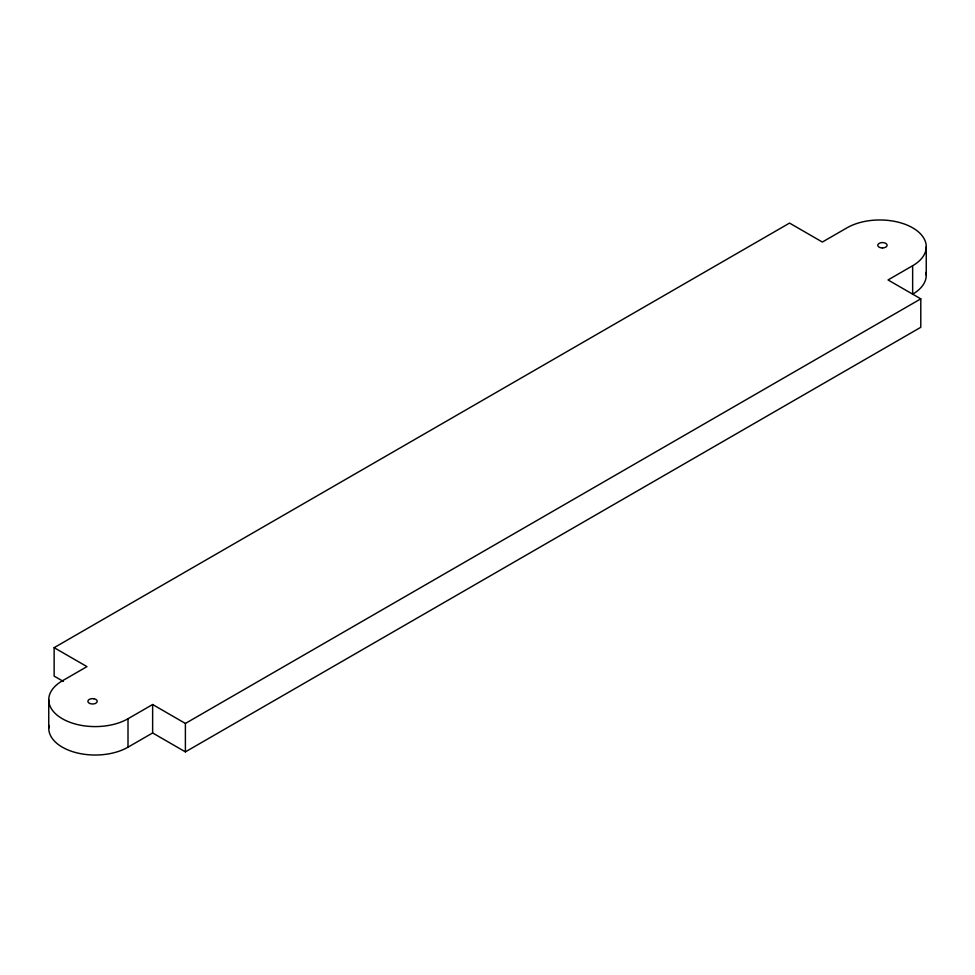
<?xml version="1.0" encoding="UTF-8"?>
<svg xmlns="http://www.w3.org/2000/svg" width="975" height="975" viewBox="0 0 975 975"><rect width="100%" height="100%" fill="white"/><g stroke="black" fill="none" stroke-linecap="round" stroke-linejoin="round"><path stroke-width="1.46" d="M63.338 681.403L54.137 676.102L54.137 647.668L789.543 223.092L822.364 242.044L846.995 227.821A46.434 26.8 0 0 1 912.649 227.821A46.434 26.8 0 0 1 912.649 265.736L912.649 294.17A46.434 26.8 0 0 0 925.994 272.415M54.137 647.668L86.97 666.62L62.351 680.83A46.434 26.8 0 0 0 62.351 718.746A46.434 26.8 0 0 0 128.005 718.746L152.636 704.523L185.396 723.45L920.79 298.862L920.79 327.295L185.396 751.871L152.636 732.956L128.005 747.179A46.434 26.8 0 0 1 75.197 752.42A46.434 26.8 0 0 1 49.006 725.424M912.649 265.736L888.03 279.947L920.79 298.862M926.25 246.785L926.25 275.206M185.396 723.45L185.396 751.871M152.636 704.523L152.636 732.956M128.005 718.746L128.005 747.179M48.75 699.794L48.75 728.215M882.448 247.942L881.242 247.857A4.643 2.681 0 0 1 877.963 245.956L877.805 245.261A4.643 2.681 0 0 1 882.448 242.58A4.643 2.681 0 0 1 887.092 245.261A4.643 2.681 0 0 1 882.448 247.942M93.758 698.722L92.552 698.624A4.643 2.681 0 0 0 87.908 701.305A4.643 2.681 0 0 0 92.552 703.987A4.643 2.681 0 0 0 97.195 701.305L97.037 700.611A4.643 2.681 0 0 0 93.758 698.722"/></g></svg>
